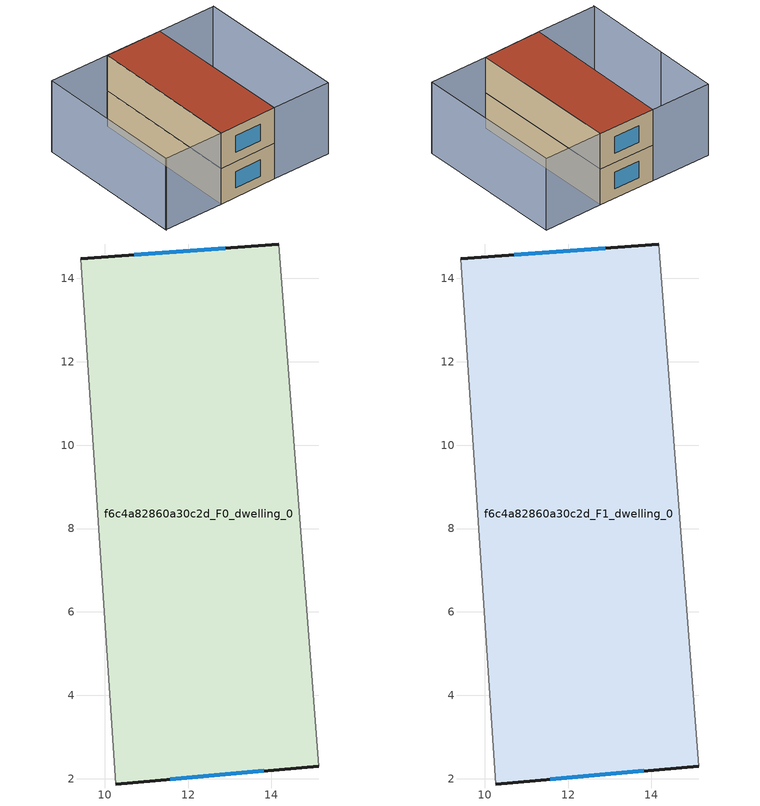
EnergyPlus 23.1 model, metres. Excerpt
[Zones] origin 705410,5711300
f6c4a82860a30c2d_F0_dwelling_0
 floor ground (EU_floor_Construction): 14.18,14.83 15.13,2.3 10.27,1.87 9.43,14.47 z0
 wall outside (EU_wall_Construction): 14.18,14.83 9.43,14.47 / 10.27,1.87 15.13,2.3 z0:3
 wall adiabatic (EU_wall_Construction): 9.43,14.47 10.27,1.87 / 15.13,2.3 14.18,14.83 z0:3
 window (EU_Window_Construction): 12.9,14.73 10.71,14.56 / 11.58,1.99 13.82,2.19 z0.81:2.19
f6c4a82860a30c2d_F1_dwelling_0
 floor to f6c4a82860a30c2d_F0_dwelling_0 (EU_floor_Construction): 14.17,14.83 15.13,2.3 10.27,1.87 9.43,14.47 z3
 wall outside (EU_wall_Construction): 14.18,14.83 9.43,14.47 / 10.27,1.87 15.13,2.3 z3:6
 wall adiabatic (EU_wall_Construction): 9.43,14.47 10.27,1.87 / 15.13,2.3 14.18,14.83 z3:6
 window (EU_Window_Construction): 12.9,14.73 10.71,14.56 / 11.58,1.99 13.82,2.19 z3.81:5.19
 roof outside (EU_roof_Construction): 15.13,2.3 14.18,14.83 9.43,14.47 10.27,1.87 z6
shading: 20.05,2.67 19.03,15.19 / 4.74,8.85 5.25,1.48 / 15.13,2.3 14.17,14.83 / 14.17,14.83 19.09,15.2 / 19.09,15.2 20.05,2.68 / 20.05,2.68 15.13,2.3 / 9.43,14.47 10.27,1.87 / 10.27,1.87 5.23,1.54 / 5.23,1.54 4.39,14.13 / 4.39,14.13 9.43,14.47 z0:6
[Building]
EU S2 Campaign: North Axis=0; Terrain=City; Solar Distribution=FullExterior
[Site:Location]
London: Latitude=51.5; Longitude=-0.5; Time Zone=0; Elevation=25
[SizingPeriod:WeatherFileDays]
AnnualSizingPeriod: Begin Month=1; Begin Day of Month=1; End Month=12; End Day of Month=31; Day of Week for Start Day=Monday; Use Weather File Daylight Saving Period=No; Use Weather File Rain and Snow Indicators=No
[MATERIAL]
EU_InternalMass_Material: Roughness=MediumRough; Thickness=0.1; Conductivity=1; Density=1800; Specific Heat=900; Thermal Absorptance=0.9; Solar Absorptance=0.7; Visible Absorptance=0.7
[MATERIAL:NOMASS] Roughness=MediumRough; Thermal Absorptance=0.9; Solar Absorptance=0.7; Visible Absorptance=0.7
Name | Thermal Resistance
EU_wall_NoMass | 0.555556
EU_roof_NoMass | 0.510204
EU_floor_NoMass | 1.68919
[WINDOWMATERIAL:SIMPLEGLAZINGSYSTEM]
EU_Window_SimpleGlazing: UFactor=3.96; Solar Heat Gain Coefficient=0.85; Visible Transmittance=0.85
[CONSTRUCTION]
EU_wall_Construction: EU_wall_NoMass
EU_roof_Construction: EU_roof_NoMass
EU_floor_Construction: EU_floor_NoMass
EU_Window_Construction: EU_Window_SimpleGlazing
EU_InternalMass_Construction: EU_InternalMass_Material
[ZONE] Type=1; Multiplier=1; Ceiling Height=autocalculate; Floor Area=autocalculate; Part of Total Floor Area=Yes
Name | Volume
f6c4a82860a30c2d_F0_dwelling_0 | 182.138
f6c4a82860a30c2d_F1_dwelling_0 | 182.139
[INTERNALMASS] Construction=EU_InternalMass_Construction; Surface Area=60.7129
Name | Zone or ZoneList
f6c4a82860a30c2d_F0_dwelling_0_EU_InternalMass | f6c4a82860a30c2d_F0_dwelling_0
f6c4a82860a30c2d_F1_dwelling_0_EU_InternalMass | f6c4a82860a30c2d_F1_dwelling_0
[OTHEREQUIPMENT] Fuel Type=Electricity; Design Level Calculation Method=Watts/Area; Power per Zone Floor Area=1; Fraction Latent=0; Fraction Radiant=0; Fraction Lost=0; Carbon Dioxide Generation Rate=0; EndUse Subcategory=EU_Step8_InternalGains
Name | Zone or ZoneList or Space or SpaceList | Schedule
EU_Step8_InternalGain_f6c4a82860a30c2d_F0_dwelling_0_f000 | f6c4a82860a30c2d_F0_dwelling_0 | EU_Step8_GainSchedule_f6c4a82860a30c2d_F0_dwelling_0_f000
EU_Step8_InternalGain_f6c4a82860a30c2d_F1_dwelling_0_f000 | f6c4a82860a30c2d_F1_dwelling_0 | EU_Step8_GainSchedule_f6c4a82860a30c2d_F1_dwelling_0_f000
[ZONEVENTILATION:DESIGNFLOWRATE] Schedule=EU_AlwaysOn; Design Flow Rate Calculation Method=AirChanges/Hour; Air Changes per Hour=0.48; Ventilation Type=Natural; Fan Pressure Rise=0; Fan Total Efficiency=1; Constant Term Coefficient=1; Temperature Term Coefficient=0; Velocity Term Coefficient=0; Velocity Squared Term Coefficient=0; Minimum Indoor Temperature=-100; Maximum Indoor Temperature=100; Delta Temperature=-100; Minimum Outdoor Temperature=-100; Maximum Outdoor Temperature=100; Maximum Wind Speed=40
Name | Zone or ZoneList or Space or SpaceList
EU_ConstantAir_f6c4a82860a30c2d_F0_dwelling_0 | f6c4a82860a30c2d_F0_dwelling_0
EU_ConstantAir_f6c4a82860a30c2d_F1_dwelling_0 | f6c4a82860a30c2d_F1_dwelling_0
[HVACTEMPLATE:THERMOSTAT] Constant Heating Setpoint=20; Constant Cooling Setpoint=50
EU_HeatOnly_f6c4a82860a30c2d_F0_dwelling_0; EU_HeatOnly_f6c4a82860a30c2d_F1_dwelling_0
[HVACTEMPLATE:ZONE:IDEALLOADSAIRSYSTEM] System Availability Schedule=EU_AlwaysOn; Maximum Heating Supply Air Temperature=50; Minimum Cooling Supply Air Temperature=13; Maximum Heating Supply Air Humidity Ratio=0.0156; Minimum Cooling Supply Air Humidity Ratio=0.0077; Heating Limit=NoLimit; Cooling Limit=NoLimit; Heating Availability Schedule=EU_AlwaysOn; Cooling Availability Schedule=EU_CoolingOff; Dehumidification Control Type=ConstantSensibleHeatRatio; Cooling Sensible Heat Ratio=0.7; Dehumidification Setpoint=60; Humidification Control Type=None; Humidification Setpoint=30; Outdoor Air Method=None; Outdoor Air Flow Rate per Person=0.00944; Outdoor Air Flow Rate per Zone Floor Area=0; Outdoor Air Flow Rate per Zone=0; Demand Controlled Ventilation Type=None; Outdoor Air Economizer Type=NoEconomizer; Heat Recovery Type=None; Sensible Heat Recovery Effectiveness=0.7; Latent Heat Recovery Effectiveness=0.65
Name | Template Thermostat
f6c4a82860a30c2d_F0_dwelling_0 | EU_HeatOnly_f6c4a82860a30c2d_F0_dwelling_0
f6c4a82860a30c2d_F1_dwelling_0 | EU_HeatOnly_f6c4a82860a30c2d_F1_dwelling_0
[SIZING:ZONE] Zone Cooling Design Supply Air Temperature Input Method=SupplyAirTemperature; Zone Cooling Design Supply Air Temperature=13; Zone Heating Design Supply Air Temperature Input Method=SupplyAirTemperature; Zone Heating Design Supply Air Temperature=50; Zone Cooling Design Supply Air Humidity Ratio=0.008; Zone Heating Design Supply Air Humidity Ratio=0.008; Cooling Design Air Flow Method=DesignDay; Cooling Design Air Flow Rate=0; Cooling Minimum Air Flow per Zone Floor Area=0.000762; Cooling Minimum Air Flow=0; Cooling Minimum Air Flow Fraction=0.2; Heating Design Air Flow Method=DesignDay; Heating Design Air Flow Rate=0; Heating Maximum Air Flow per Zone Floor Area=0.002032; Heating Maximum Air Flow=0.141576; Heating Maximum Air Flow Fraction=0.3; Account for Dedicated Outdoor Air System=No; Dedicated Outdoor Air System Control Strategy=NeutralSupplyAir; Dedicated Outdoor Air Low Setpoint Temperature for Design=autosize; Dedicated Outdoor Air High Setpoint Temperature for Design=autosize; Zone Load Sizing Method=Sensible Load Only No Latent Load; Zone Latent Cooling Design Supply Air Humidity Ratio Input Method=HumidityRatioDifference; Zone Cooling Design Supply Air Humidity Ratio Difference=0.005; Zone Latent Heating Design Supply Air Humidity Ratio Input Method=HumidityRatioDifference; Zone Humidification Design Supply Air Humidity Ratio Difference=0.005
f6c4a82860a30c2d_F0_dwelling_0; f6c4a82860a30c2d_F1_dwelling_0
[SCHEDULE:CONSTANT]
Name | Hourly Value
EU_AlwaysOn | 1
EU_CoolingOff | 0
[SCHEDULE:FILE] Column Number=1; Rows to Skip at Top=0; Number of Hours of Data=8760; Column Separator=Comma; Interpolate to Timestep=No; Minutes per Item=60; Adjust Schedule for Daylight Savings=Yes
Name | File
EU_Step8_GainSchedule_f6c4a82860a30c2d_F0_dwelling_0_f000 | ../../schedules/f6c4a82860a30c2d/f6c4a82860a30c2d_F0_dwelling_0_f000_gain.csv
EU_Step8_GainSchedule_f6c4a82860a30c2d_F1_dwelling_0_f000 | ../../schedules/f6c4a82860a30c2d/f6c4a82860a30c2d_F1_dwelling_0_f000_gain.csv
